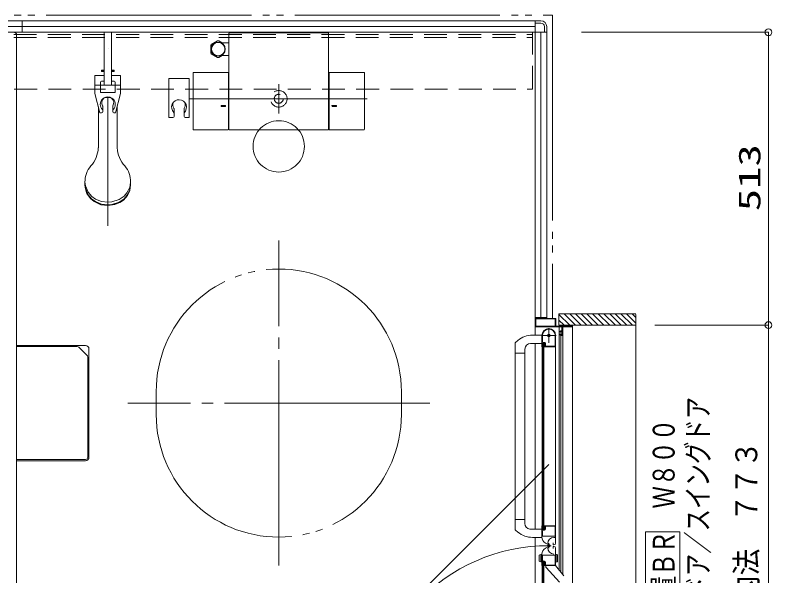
# Model space of a CAD drawing. Units: millimetres on the paper. Extents: x -305 to 305, y -152 to 152.
# Drawn here: x -164.1 to -97.7, y 32.4 to 81.6 of the extents above; entities that cross this region are included whole.
import ezdxf
from ezdxf.enums import TextEntityAlignment as Align

# ---------------------------------------------------------------- set-up
doc = ezdxf.new("R2010")
doc.units = ezdxf.units.MM
for name, pattern in [('DASHED2', [3, 2, -1]), ('LONG_CHAIN', [21, 18, -1, 1, -1]), ('LONG_DOUBLE_CHAIN', [21.8, 18, -1, 0.6, -0.6, 0.6, -1])]:
    doc.linetypes.add(name, pattern=pattern)
doc.layers.add('0-0_0', color=7, linetype='Continuous', lineweight=9)
doc.layers.add('0-1_VIEW0001', color=7, linetype='Continuous', lineweight=9)
doc.styles.add('ＭＳ ゴシック', font='')
doc.styles.get('ＭＳ ゴシック').set_extended_font_data('MS Gothic')

# ---------------------------------------------------------------- blocks, each defined once
blk = doc.blocks.new('_ORIGIN')
at = {"layer": '0-0_0'}
blk.add_line((0, 0), (-1, 0), dxfattribs=at)
blk.add_circle((0, 0), 0.5, dxfattribs=at)

msp = doc.modelspace()

# ---------------------------------------------------------------- linework, layer by layer
at = {"layer": '0-0_0'}
for p, q in [((-114.394, 80.074), (-97.984, 80.074)), ((-97.984, 79.474), (-97.984, 55.004)), ((-107.945, 54.404), (-97.984, 54.404)), ((-107.945, 54.404), (-97.984, 54.404)), ((-97.984, 53.804), (-97.984, 16.354))]:
    msp.add_line(p, q, dxfattribs=at)
at = {"layer": '0-1_VIEW0001', "linetype": 'LONG_DOUBLE_CHAIN'}
for p, q in [((-204.934, 81.573), (-116.934, 81.573)), ((-116.934, 81.573), (-116.934, 54.998)), ((-151.684, 46.573), (-151.684, 48.573)), ((-151.684, 46.573), (-151.684, 48.573)), ((-130.184, 46.573), (-130.184, 48.573)), ((-130.184, 46.573), (-130.184, 48.573)), ((-117.249, 42.195), (-128.01, 31.434))]:
    msp.add_line(p, q, dxfattribs=at)
at = {"layer": '0-1_VIEW0001'}
for p, q in [((-118.434, 81.073), (-203.434, 81.073)), ((-118.434, 81.073), (-203.434, 81.073)), ((-163.434, 80.073), (-163.434, 81.073)), ((-118.434, 54.948), (-118.434, 81.073)), ((-118.434, 80.673), (-118.434, 81.073)), ((-118.434, 81.073), (-117.934, 81.073)), ((-118.434, 80.573), (-203.434, 80.573)), ((-117.934, 80.873), (-118.434, 80.873)), ((-117.634, 80.073), (-117.634, 80.573)), ((-117.434, 80.073), (-117.434, 80.573)), ((-117.434, 80.073), (-204.434, 80.073)), ((-163.934, 79.824), (-163.934, 15.323)), ((-145.309, 79.97), (-145.309, 71.568)), ((-136.677, 80.018), (-145.192, 80.018)), ((-136.559, 71.568), (-136.559, 79.97)), ((-117.934, 54.998), (-117.934, 80.073)), ((-117.834, 80.073), (-117.434, 80.073)), ((-117.434, 54.998), (-117.434, 80.073)), ((-117.434, 80.073), (-117.434, 54.998)), ((-146.296, 79.317), (-146.852, 78.995)), ((-145.902, 79.143), (-146.202, 79.317)), ((-145.309, 79.143), (-145.951, 79.143)), ((-146.899, 78.272), (-146.899, 78.914)), ((-146.296, 77.87), (-146.852, 78.191)), ((-145.902, 78.043), (-146.202, 77.87)), ((-145.949, 78.043), (-145.309, 78.043)), ((-148.449, 71.568), (-148.449, 76.498)), ((-145.399, 76.548), (-148.399, 76.548)), ((-145.349, 76.498), (-145.349, 71.568)), ((-136.519, 71.568), (-136.519, 76.498)), ((-133.469, 76.548), (-136.469, 76.548)), ((-133.419, 71.568), (-133.419, 76.498)), ((-156.759, 73.543), (-156.759, 69.945)), ((-155.109, 69.945), (-155.109, 73.543)), ((-145.951, 73.663), (-145.648, 73.663)), ((-145.95, 73.563), (-145.648, 73.563)), ((-135.918, 73.663), (-136.22, 73.663)), ((-135.919, 73.563), (-136.22, 73.563)), ((-148.399, 71.518), (-145.399, 71.518)), ((-145.259, 71.518), (-136.609, 71.518)), ((-136.469, 71.518), (-133.469, 71.518)), ((-157.934, 66.931), (-157.934, 66.701)), ((-153.934, 66.701), (-153.934, 66.931)), ((-109.609, 55.398), (-116.359, 55.398)), ((-116.359, 54.399), (-116.359, 55.398)), ((-115.41, 54.398), (-116.359, 55.348)), ((-114.91, 54.398), (-115.909, 55.398)), ((-114.41, 54.398), (-115.409, 55.398)), ((-113.909, 54.398), (-114.909, 55.398)), ((-113.409, 54.398), (-114.409, 55.398)), ((-112.909, 54.398), (-113.909, 55.398)), ((-112.409, 54.398), (-113.409, 55.398)), ((-111.909, 54.398), (-112.909, 55.398)), ((-111.409, 54.398), (-112.409, 55.398)), ((-110.909, 54.398), (-111.909, 55.398)), ((-110.414, 54.398), (-111.414, 55.398)), ((-109.919, 54.398), (-110.919, 55.398)), ((-109.609, 54.583), (-110.424, 55.398)), ((-109.609, 55.078), (-109.929, 55.398)), ((-109.609, 55.347), (-109.609, 14.748)), ((-117.434, 55.073), (-118.434, 55.073)), ((-118.434, 54.95), (-118.434, 53.524)), ((-118.389, 54.313), (-118.389, 54.938)), ((-118.384, 54.998), (-118.049, 54.998)), ((-118.374, 54.953), (-116.694, 54.953)), ((-118.034, 55.013), (-118.034, 55.063)), ((-118.024, 55.073), (-118.004, 55.073)), ((-117.994, 55.063), (-117.994, 55.013)), ((-117.979, 54.998), (-116.684, 54.998)), ((-116.679, 54.938), (-116.679, 54.313)), ((-116.634, 54.948), (-116.634, 54.313)), ((-115.91, 54.398), (-116.359, 54.848)), ((-116.114, 54.248), (-118.409, 54.248)), ((-116.694, 54.298), (-118.374, 54.298)), ((-116.619, 54.298), (-115.249, 54.298)), ((-109.609, 54.398), (-116.359, 54.398)), ((-116.328, 32.903), (-116.328, 54.248)), ((-116.249, 53.793), (-116.249, 53.848)), ((-116.214, 53.778), (-116.234, 53.778)), ((-116.199, 53.898), (-116.114, 53.898)), ((-116.199, 53.838), (-116.199, 53.793)), ((-116.114, 53.853), (-116.184, 53.853)), ((-116.099, 53.913), (-116.099, 54.233)), ((-116.099, 53.568), (-116.099, 53.838)), ((-116.049, 54.233), (-116.049, 53.548)), ((-115.199, 54.248), (-116.034, 54.248)), ((-116.011, 32.519), (-116.011, 54.248)), ((-115.234, 54.313), (-115.234, 54.383)), ((-115.184, 54.383), (-115.184, 54.263)), ((-115.184, 15.898), (-115.184, 54.248)), ((-118.677, 53.523), (-117.859, 53.526)), ((-117.849, 52.513), (-117.849, 53.498)), ((-117.804, 52.968), (-117.804, 53.498)), ((-116.699, 53.572), (-116.699, 52.558)), ((-116.649, 53.499), (-116.649, 36.823)), ((-116.249, 53.548), (-116.249, 53.613)), ((-116.234, 53.628), (-116.214, 53.628)), ((-116.199, 53.613), (-116.199, 53.568)), ((-116.099, 53.498), (-116.199, 53.498)), ((-116.188, 32.733), (-116.188, 53.498)), ((-116.184, 53.553), (-116.114, 53.553)), ((-163.934, 52.623), (-157.884, 52.623)), ((-120.199, 51.948), (-120.199, 52.808)), ((-119.973, 53.061), (-120.172, 52.877)), ((-118.844, 52.803), (-117.849, 52.803)), ((-118.434, 52.798), (-118.434, 36.524)), ((-117.834, 36.823), (-117.834, 52.498)), ((-117.808, 52.498), (-117.834, 52.498)), ((-117.786, 52.52), (-117.795, 52.505)), ((-117.684, 52.823), (-117.784, 52.823)), ((-117.784, 36.498), (-117.784, 52.823)), ((-117.634, 52.848), (-117.759, 52.848)), ((-117.614, 52.893), (-117.729, 52.893)), ((-117.684, 36.498), (-117.684, 52.823)), ((-117.624, 52.527), (-117.624, 52.533)), ((-117.614, 52.505), (-117.622, 52.52)), ((-116.659, 52.498), (-117.601, 52.498)), ((-117.584, 52.573), (-117.584, 52.798)), ((-117.539, 52.558), (-117.539, 52.818)), ((-116.709, 52.548), (-117.529, 52.548)), ((-157.584, 42.823), (-157.584, 52.323)), ((-120.199, 51.948), (-120.199, 36.512)), ((-119.344, 51.948), (-120.199, 51.948)), ((-119.349, 51.948), (-119.349, 37.374)), ((-119.344, 51.948), (-119.344, 52.303)), ((-163.934, 42.523), (-157.884, 42.523)), ((-119.344, 37.374), (-120.199, 37.374)), ((-119.344, 37.374), (-119.344, 37.019)), ((-118.914, 36.524), (-117.859, 36.524)), ((-117.849, 36.808), (-117.849, 35.822)), ((-117.834, 36.823), (-117.808, 36.823)), ((-117.795, 36.816), (-117.786, 36.802)), ((-117.624, 36.788), (-117.624, 36.794)), ((-117.622, 36.802), (-117.614, 36.816)), ((-116.649, 36.823), (-117.601, 36.823)), ((-117.584, 36.523), (-117.584, 36.748)), ((-117.539, 36.508), (-117.539, 36.758)), ((-117.524, 36.773), (-116.709, 36.773)), ((-116.699, 36.763), (-116.699, 35.903)), ((-116.649, 36.854), (-116.649, 35.284)), ((-119.974, 36.261), (-120.172, 36.444)), ((-117.804, 35.908), (-117.804, 36.358)), ((-116.709, 35.893), (-117.789, 35.893)), ((-117.784, 36.498), (-117.684, 36.498)), ((-117.759, 36.473), (-117.634, 36.473)), ((-117.729, 36.433), (-117.614, 36.433)), ((-105.755, 36.285), (-108.755, 36.285)), ((-108.755, 24.285), (-108.755, 36.285)), ((-105.755, 24.285), (-105.755, 36.285)), ((-118.677, 35.798), (-117.859, 35.796)), ((-118.434, 14.073), (-118.434, 35.798)), ((-118.434, 35.798), (-118.434, 15.198)), ((-117.419, 35.227), (-117.549, 35.302)), ((-117.343, 35.263), (-117.343, 34.883)), ((-116.854, 35.158), (-116.854, 35.308)), ((-116.723, 35.803), (-116.803, 35.803)), ((-117.419, 34.919), (-117.549, 34.844)), ((-116.854, 34.988), (-116.854, 34.838)), ((-116.799, 35.133), (-116.829, 35.133)), ((-116.799, 35.013), (-116.829, 35.013)), ((-116.649, 33.293), (-116.649, 34.863)), ((-118.099, 34.198), (-118.099, 33.747)), ((-117.849, 34.323), (-118.044, 34.27)), ((-117.949, 33.649), (-117.949, 34.296)), ((-117.849, 33.338), (-117.849, 34.324)), ((-117.804, 34.238), (-117.804, 33.788)), ((-116.709, 34.253), (-117.789, 34.253)), ((-116.699, 33.383), (-116.699, 34.243)), ((-116.549, 33.649), (-116.549, 34.296)), ((-116.499, 34.256), (-116.499, 33.69)), ((-117.849, 33.623), (-118.044, 33.675)), ((-117.834, 33.323), (-117.834, 17.648)), ((-117.834, 33.323), (-117.808, 33.323)), ((-117.795, 33.33), (-117.786, 33.345)), ((-117.784, 33.648), (-117.784, 17.323)), ((-117.784, 33.648), (-117.684, 33.648)), ((-117.759, 33.673), (-117.634, 33.673)), ((-117.729, 33.713), (-117.614, 33.713)), ((-117.684, 33.648), (-117.684, 17.323)), ((-117.624, 33.358), (-117.624, 33.352)), ((-117.622, 33.345), (-117.614, 33.33)), ((-117.601, 33.323), (-116.659, 33.323)), ((-117.584, 33.623), (-117.584, 33.398)), ((-117.539, 33.638), (-117.539, 33.388)), ((-117.524, 33.373), (-116.709, 33.373)), ((-117.524, 33.323), (-117.524, 33.232)), ((-115.936, 32.428), (-116.674, 33.323)), ((-116.649, 33.623), (-116.525, 33.656)), ((-117.495, 33.161), (-116.317, 31.873))]:
    msp.add_line(p, q, dxfattribs=at)
at = {"layer": '0-1_VIEW0001', "color": 6, "linetype": 'DASHED2'}
for p, q in [((-203.184, 79.873), (-118.684, 79.873)), ((-118.684, 75.123), (-118.684, 80.073)), ((-203.184, 79.623), (-118.684, 79.623)), ((-203.134, 75.073), (-118.684, 75.073))]:
    msp.add_line(p, q, dxfattribs=at)
at = {"layer": '0-1_VIEW0001', "color": 2}
for p, q in [((-156.252, 75.423), (-156.252, 80.073)), ((-155.617, 75.423), (-155.617, 80.073)), ((-156.484, 76.711), (-156.459, 76.736)), ((-156.252, 76.711), (-156.484, 76.711)), ((-156.484, 76.711), (-156.484, 76.661)), ((-156.484, 76.661), (-156.459, 76.636)), ((-156.484, 76.661), (-156.252, 76.661)), ((-156.459, 76.736), (-156.252, 76.736)), ((-156.459, 76.636), (-156.252, 76.636)), ((-155.617, 76.736), (-155.409, 76.736)), ((-155.384, 76.711), (-155.617, 76.711)), ((-155.617, 76.661), (-155.384, 76.661)), ((-155.617, 76.636), (-155.409, 76.636)), ((-155.384, 76.711), (-155.409, 76.736)), ((-155.384, 76.661), (-155.409, 76.636)), ((-155.384, 76.661), (-155.384, 76.711)), ((-157.059, 76.286), (-156.252, 76.286)), ((-157.059, 75.436), (-157.059, 76.286)), ((-156.569, 75.713), (-156.569, 74.788)), ((-156.494, 75.788), (-156.252, 75.788)), ((-155.617, 76.286), (-154.809, 76.286)), ((-155.374, 75.788), (-155.617, 75.788)), ((-155.299, 75.713), (-155.299, 74.788)), ((-154.809, 75.436), (-154.809, 76.286)), ((-150.584, 76.023), (-150.584, 72.594)), ((-148.784, 76.023), (-150.584, 76.023)), ((-148.784, 76.023), (-148.784, 72.594)), ((-148.784, 76.023), (-148.784, 72.594)), ((-148.784, 75.073), (-148.784, 75.973)), ((-156.569, 75.436), (-157.059, 75.436)), ((-157.059, 75.436), (-157.059, 74.711)), ((-156.572, 74.811), (-156.572, 75.436)), ((-156.569, 75.423), (-155.299, 75.423)), ((-155.299, 75.436), (-154.809, 75.436)), ((-155.297, 75.436), (-155.297, 74.811)), ((-154.809, 75.436), (-154.809, 74.711)), ((-156.622, 73.008), (-157.059, 74.711)), ((-156.572, 74.811), (-156.569, 74.811)), ((-155.299, 74.788), (-156.569, 74.788)), ((-155.299, 74.811), (-155.297, 74.811)), ((-155.247, 73.008), (-154.809, 74.711)), ((-156.372, 73.567), (-156.372, 73.108)), ((-155.497, 73.567), (-155.497, 73.108)), ((-150.122, 73.352), (-150.122, 72.694)), ((-150.122, 73.352), (-150.122, 72.694)), ((-149.247, 73.352), (-149.247, 72.694)), ((-149.247, 73.352), (-149.247, 72.694)), ((-156.472, 73.008), (-156.622, 73.008)), ((-155.397, 73.008), (-155.247, 73.008)), ((-150.584, 72.594), (-150.222, 72.594)), ((-150.584, 72.594), (-150.222, 72.594)), ((-148.784, 72.594), (-149.147, 72.594)), ((-148.784, 72.594), (-149.147, 72.594))]:
    msp.add_line(p, q, dxfattribs=at)
at = {"layer": '0-1_VIEW0001', "linetype": 'LONG_CHAIN'}
for p, q in [((-140.934, 72.938), (-140.934, 75.514)), ((-155.934, 74.411), (-155.934, 63.094)), ((-148.768, 74.243), (-133.173, 74.243)), ((-140.934, 33.323), (-140.934, 61.823)), ((-140.934, 33.323), (-140.934, 61.823)), ((-117.249, 52.848), (-117.249, 54.148)), ((-117.899, 53.498), (-116.599, 53.498)), ((-127.684, 47.573), (-154.184, 47.573)), ((-127.684, 47.573), (-154.184, 47.573)), ((-117.249, 35.286), (-117.249, 34.861)), ((-117.037, 35.073), (-117.428, 35.073))]:
    msp.add_line(p, q, dxfattribs=at)
at = {"layer": '0-1_VIEW0001', "color": 4}
for p, q in [((-163.934, 52.521), (-158.616, 52.521)), ((-157.745, 51.733), (-158.474, 52.462)), ((-157.686, 51.591), (-157.686, 42.825)), ((-163.934, 42.625), (-157.886, 42.625))]:
    msp.add_line(p, q, dxfattribs=at)
at = {"layer": '0-1_VIEW0001'}
for points in [[(-145.259, 80.02), (-145.192, 80.02), (-145.192, 80.018)], [(-136.677, 80.018), (-136.677, 80.02), (-136.609, 80.02)], [(-156.195, 74.341), (-155.935, 74.366), (-155.671, 74.34)], [(-153.934, 66.931), (-154.009, 66.458), (-154.25, 65.988), (-154.502, 65.71), (-154.927, 65.42), (-155.57, 65.211), (-155.934, 65.182), (-156.476, 65.247), (-157.013, 65.458), (-157.33, 65.678), (-157.662, 66.05), (-157.901, 66.613), (-157.934, 66.931)], [(-153.934, 66.701), (-154.009, 66.227), (-154.25, 65.758), (-154.502, 65.48), (-154.927, 65.19), (-155.57, 64.981), (-155.934, 64.952), (-156.476, 65.017), (-157.013, 65.228), (-157.33, 65.448), (-157.662, 65.82), (-157.901, 66.383), (-157.934, 66.701)], [(-153.934, 66.677), (-154.009, 66.203), (-154.25, 65.734), (-154.502, 65.456), (-154.927, 65.166), (-155.57, 64.957), (-155.934, 64.927), (-156.476, 64.993), (-157.013, 65.203), (-157.33, 65.424), (-157.662, 65.796), (-157.901, 66.358), (-157.934, 66.677)], [(-154.007, 66.21), (-154.21, 65.758), (-154.564, 65.359), (-154.868, 65.15), (-155.321, 64.963), (-155.934, 64.878), (-156.538, 64.96), (-157.124, 65.225), (-157.452, 65.497), (-157.761, 65.939), (-157.862, 66.21)], [(-116.649, 33.623), (-116.649, 34.323), (-116.525, 34.289)]]:
    msp.add_lwpolyline(points, dxfattribs=at)
msp.add_lwpolyline([(-155.845, 78.693), (-155.845, 78.693), (-155.845, 78.693)], close=True, dxfattribs=at)
at = {"layer": '0-1_VIEW0001', "color": 4}
for points in [[(-157.745, 51.733), (-157.719, 51.701), (-157.706, 51.677)], [(-157.706, 51.677), (-157.691, 51.633), (-157.686, 51.591)]]:
    msp.add_lwpolyline(points, dxfattribs=at)
at = {"layer": '0-1_VIEW0001'}
for centre, radius in [((-146.249, 78.593), 0.625), ((-146.249, 78.593), 0.586), ((-117.249, 53.498), 0.125), ((-117.249, 35.073), 0.113)]:
    msp.add_circle(centre, radius, dxfattribs=at)
at = {"layer": '0-1_VIEW0001', "linetype": 'DASHED2'}
for radius in [0.725, 0.395]:
    msp.add_circle((-140.934, 74.243), radius, dxfattribs=at)
at = {"layer": '0-1_VIEW0001', "linetype": 'LONG_DOUBLE_CHAIN'}
msp.add_circle((-140.934, 70.073), 2.25, dxfattribs=at)
at = {"layer": '0-1_VIEW0001'}
for centre, radius, start, end in [((-117.934, 80.573), 0.5, 0, 90), ((-117.934, 80.573), 0.3, 0, 90), ((-164.184, 79.824), 0.25, 0, 90), ((-145.259, 79.97), 0.05, 90, 180), ((-146.249, 78.593), 0.725, 146.29156, 153.70844), ((-146.249, 78.593), 0.725, 86.29156, 93.70844), ((-146.249, 78.593), 0.725, 206.29156, 213.70844), ((-146.249, 78.593), 0.725, 266.29156, 273.70844), ((-148.399, 76.498), 0.05, 90, 180), ((-145.399, 76.498), 0.05, 0, 90), ((-136.469, 76.498), 0.05, 90, 180), ((-133.469, 76.498), 0.05, 359.99997, 90), ((-145.949, 73.613), 0.05, 88.07467, 270), ((-145.649, 73.613), 0.05, 270, 90), ((-136.219, 73.613), 0.05, 90, 270), ((-135.919, 73.613), 0.05, 270, 91.92533), ((-148.399, 71.568), 0.05, 180, 270), ((-145.399, 71.568), 0.05, 270, 0), ((-145.259, 71.568), 0.05, 180, 270), ((-136.609, 71.568), 0.05, 270, 0), ((-136.469, 71.568), 0.05, 180, 270), ((-133.469, 71.568), 0.05, 270, 359.99997), ((-159.268, 70.045), 2.5, 317.34318, 357.6964), ((-152.601, 70.045), 2.5, 182.30366, 222.65686), ((-155.81, 66.975), 2.125, 139.64678, 181.19028), ((-156.059, 66.975), 2.125, 358.80972, 40.3532), ((-118.384, 54.948), 0.05, 90, 180), ((-118.374, 54.938), 0.015, 90, 180), ((-118.049, 55.013), 0.015, 270, 0), ((-118.024, 55.063), 0.01, 90, 180), ((-118.004, 55.063), 0.01, 0, 90), ((-117.979, 55.013), 0.015, 180, 270), ((-116.694, 54.938), 0.015, 0, 90), ((-116.684, 54.948), 0.05, 0, 90), ((-118.409, 54.273), 0.025, 180, 270), ((-118.374, 54.313), 0.015, 180, 270), ((-117.249, 53.498), 0.6, 0, 180), ((-117.249, 53.498), 0.555, 7.76707, 180), ((-116.694, 54.313), 0.015, 270, 0), ((-116.619, 54.313), 0.015, 180, 270), ((-116.199, 53.848), 0.05, 90, 180), ((-116.234, 53.793), 0.015, 180, 270), ((-116.214, 53.793), 0.015, 270, 0), ((-116.184, 53.838), 0.015, 90, 180), ((-116.114, 54.233), 0.015, 0, 90), ((-116.114, 53.913), 0.015, 270, 0), ((-116.114, 53.838), 0.015, 0, 90), ((-116.034, 54.233), 0.015, 90, 180), ((-115.249, 54.313), 0.015, 270, 0), ((-115.219, 54.383), 0.015, 90, 180), ((-115.199, 54.383), 0.015, 0, 90), ((-115.199, 54.263), 0.015, 270, 0), ((-118.67, 51.453), 2.07, 90.2, 129.02418), ((-116.709, 53.572), 0.01, 0, 7.76707), ((-116.234, 53.613), 0.015, 90, 180), ((-116.199, 53.548), 0.05, 180, 270), ((-116.214, 53.613), 0.015, 0, 90), ((-116.184, 53.568), 0.015, 180, 270), ((-116.114, 53.568), 0.015, 270, 0), ((-116.099, 53.548), 0.05, 270, 0), ((-157.884, 52.323), 0.3, 0, 90), ((-120.099, 52.808), 0.1, 136.52757, 180), ((-118.844, 52.303), 0.5, 90, 180), ((-117.834, 52.513), 0.015, 180, 270), ((-117.808, 52.513), 0.015, 270, 329.03624), ((-117.729, 52.968), 0.075, 180, 270), ((-117.799, 52.527), 0.015, 329.03624, 0), ((-117.759, 52.823), 0.025, 90, 180), ((-117.634, 52.798), 0.05, 0, 90), ((-117.609, 52.533), 0.015, 90, 180), ((-117.609, 52.527), 0.015, 180, 210.96376), ((-117.614, 52.818), 0.075, 0, 90), ((-117.601, 52.513), 0.015, 210.96376, 270), ((-117.609, 52.573), 0.025, 270, 0), ((-117.529, 52.558), 0.01, 180, 270), ((-116.709, 52.558), 0.01, 270, 0), ((-116.659, 52.508), 0.01, 270, 0), ((-157.884, 42.823), 0.3, 270, 0), ((-120.099, 36.513), 0.1, 180, 223.47243), ((-118.844, 37.019), 0.5, 180, 262.04438), ((-117.834, 36.808), 0.015, 90, 180), ((-117.808, 36.808), 0.015, 30.96376, 90), ((-117.799, 36.794), 0.015, 0, 30.96376), ((-117.634, 36.523), 0.05, 270, 0), ((-117.609, 36.794), 0.015, 149.03624, 180), ((-117.609, 36.788), 0.015, 180, 270), ((-117.601, 36.808), 0.015, 90, 149.03624), ((-117.614, 36.508), 0.075, 270, 0), ((-117.609, 36.748), 0.025, 0, 90), ((-117.524, 36.758), 0.015, 90, 180), ((-116.709, 36.763), 0.01, 0, 90), ((-116.659, 36.813), 0.01, 0, 90), ((-118.67, 37.868), 2.07, 230.94186, 269.8), ((-117.729, 36.358), 0.075, 90, 180), ((-117.789, 35.908), 0.015, 180, 270), ((-117.759, 36.498), 0.025, 180, 270), ((-116.709, 35.903), 0.01, 270, 0), ((-117.249, 35.822), 0.6, 180, 240), ((-116.803, 35.263), 0.54, 90, 180), ((-116.799, 35.283), 0.15, 270, 0), ((-117.249, 34.324), 0.6, 120, 180), ((-116.803, 34.883), 0.54, 180, 270), ((-116.829, 35.158), 0.025, 180, 270), ((-116.829, 34.988), 0.025, 90, 180), ((-116.799, 34.863), 0.15, 0, 90), ((-118.024, 34.198), 0.075, 105, 180), ((-117.789, 34.238), 0.015, 90, 180), ((-116.709, 34.243), 0.01, 0, 90), ((-116.534, 34.256), 0.035, 0, 75), ((-118.024, 33.747), 0.075, 180, 255), ((-117.834, 33.338), 0.015, 180, 270), ((-117.808, 33.338), 0.015, 270, 329.03624), ((-117.729, 33.788), 0.075, 180, 270), ((-117.799, 33.352), 0.015, 329.03624, 0), ((-117.759, 33.648), 0.025, 90, 180), ((-117.634, 33.623), 0.05, 0, 90), ((-117.609, 33.358), 0.015, 90, 180), ((-117.609, 33.352), 0.015, 180, 210.96376), ((-117.614, 33.638), 0.075, 0, 90), ((-117.601, 33.338), 0.015, 210.96376, 270), ((-117.609, 33.398), 0.025, 270, 0), ((-117.524, 33.388), 0.015, 180, 270), ((-117.424, 33.232), 0.1, 180, 222.43623), ((-116.709, 33.383), 0.01, 270, 0), ((-116.659, 33.333), 0.01, 270, 0), ((-116.534, 33.69), 0.035, 285, 0)]:
    msp.add_arc(centre, radius, start, end, dxfattribs=at)
at = {"layer": '0-1_VIEW0001', "color": 5}
msp.add_arc((-136.609, 79.97), 0.05, 0, 90, dxfattribs=at)
at = {"layer": '0-1_VIEW0001', "color": 2}
for centre, radius, start, end in [((-156.494, 75.713), 0.075, 90, 180), ((-155.374, 75.713), 0.075, 0, 90), ((-155.934, 73.753), 0.657, 315.20002, 224.79998), ((-155.934, 73.886), 0.525, 329.31658, 210.68342), ((-149.684, 73.508), 0.656, 311.82568, 224.68947), ((-149.684, 73.508), 0.656, 311.82568, 224.68947), ((-149.684, 73.721), 0.552, 159.99068, 214.49119), ((-149.684, 73.721), 0.552, 159.99068, 214.49119), ((-149.684, 73.721), 0.552, 322.40809, 20.00765), ((-149.684, 73.721), 0.552, 322.40809, 20.00765), ((-156.472, 73.108), 0.1, 270, 0), ((-156.472, 73.219), 0.1, 0, 44.79997), ((-156.472, 73.567), 0.1, 0, 30.68342), ((-155.397, 73.567), 0.1, 149.31658, 180), ((-155.397, 73.219), 0.1, 135.20003, 180), ((-155.397, 73.108), 0.1, 180, 270), ((-150.222, 72.976), 0.1, 0, 44.68947), ((-150.222, 72.976), 0.1, 0, 44.68947), ((-150.222, 73.352), 0.1, 0, 34.49119), ((-150.222, 73.352), 0.1, 0, 34.49119), ((-149.147, 73.352), 0.1, 145.50881, 180), ((-149.147, 73.352), 0.1, 145.50881, 180), ((-149.147, 72.976), 0.1, 135.31053, 180), ((-149.147, 72.976), 0.1, 135.31053, 180), ((-150.222, 72.694), 0.1, 270, 0), ((-150.222, 72.694), 0.1, 270, 0), ((-149.147, 72.694), 0.1, 180, 270), ((-149.147, 72.694), 0.1, 180, 270)]:
    msp.add_arc(centre, radius, start, end, dxfattribs=at)
at = {"layer": '0-1_VIEW0001', "color": 6, "linetype": 'DASHED2'}
msp.add_arc((-118.734, 75.123), 0.05, 270, 0, dxfattribs=at)
at = {"layer": '0-1_VIEW0001', "linetype": 'LONG_DOUBLE_CHAIN'}
for centre, radius, start, end in [((-140.934, 48.573), 10.75, 0, 180), ((-140.934, 48.573), 10.75, 0, 180), ((-140.934, 46.573), 10.75, 180, 0), ((-140.934, 46.573), 10.75, 180, 0), ((-117.249, 19.148), 15.925, 90, 183.99733)]:
    msp.add_arc(centre, radius, start, end, dxfattribs=at)
at = {"layer": '0-1_VIEW0001', "color": 4}
for centre, start, end in [((-158.616, 52.321), 45.00002, 90), ((-157.886, 42.825), 270, 0)]:
    msp.add_arc(centre, 0.2, start, end, dxfattribs=at)

# ---------------------------------------------------------------- block references
at = {"layer": '0-0_0', "xscale": 0.6, "yscale": 0.6}
for p, rotation in [((-97.984, 80.074), 90), ((-97.984, 54.404), 270), ((-97.984, 54.404), 90)]:
    msp.add_blockref('_ORIGIN', p, dxfattribs=dict(at, rotation=rotation))

# ---------------------------------------------------------------- texts
at = {"layer": '0-0_0', "style": 'ＭＳ ゴシック'}
for s, width, p in [('513', 1.5, (-98.114, 64.383)), ('額縁内法\u3000７７３', 0.9, (-98.386, 25.386))]:
    msp.add_text(s, height=1.921, rotation=90, dxfattribs=dict(at, width=width)).set_placement(p, align=Align.BOTTOM_LEFT)
at = {"layer": '0-1_VIEW0001', "style": 'ＭＳ ゴシック', "width": 0.75}
for s, p in [('２枚折りドア／スイングドア', (-102.638, 22.571)), ('ドア位置ＢＲ\u3000Ｗ８００', (-105.635, 24.571))]:
    msp.add_text(s, height=1.921, rotation=90, dxfattribs=at).set_placement(p, align=Align.BOTTOM_LEFT)

doc.saveas('drawing.dxf')
